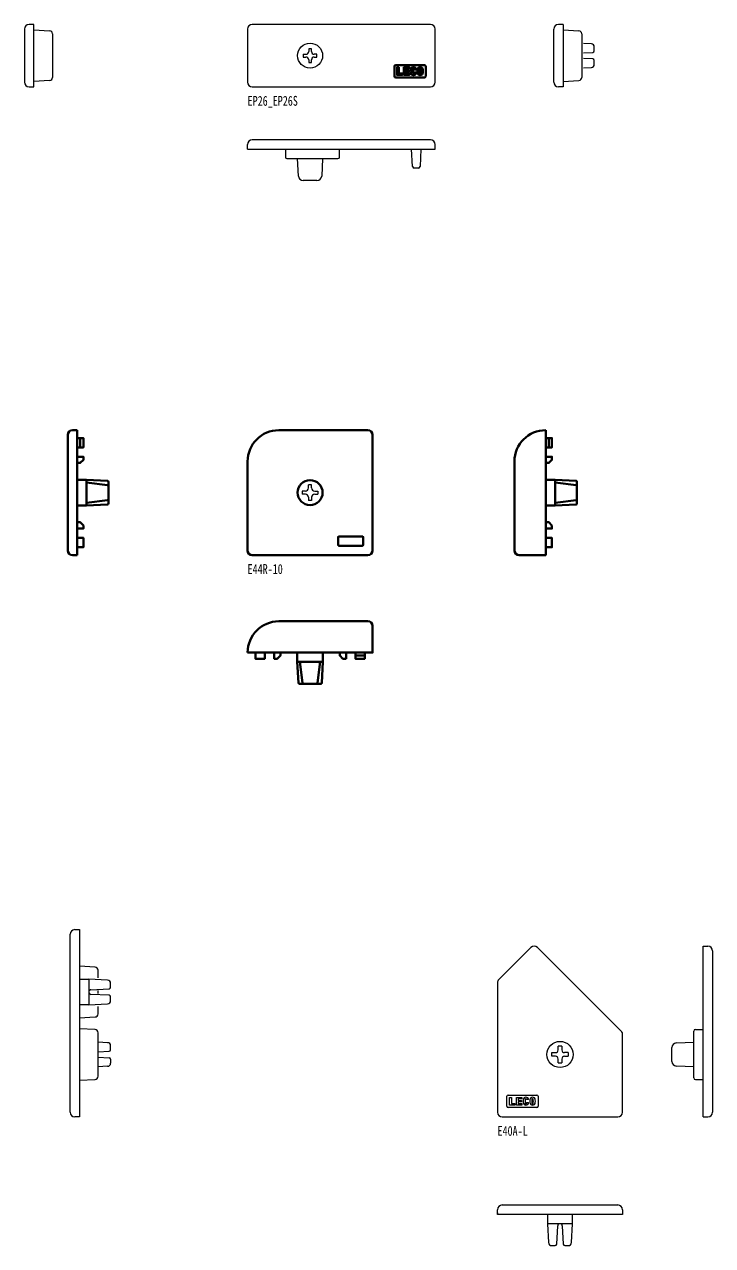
# Model space of a CAD drawing. Units: millimetres on the paper. Extents: x -596 to 409, y -360 to 41.
# Drawn here: x -365.9 to -145.7, y -360.5 to 30.7 of the extents above; entities that cross this region are included whole.
import ezdxf
from ezdxf.enums import TextEntityAlignment as Align

# ---------------------------------------------------------------- set-up
doc = ezdxf.new("R2010")
doc.units = ezdxf.units.MM
doc.linetypes.add('DASHED3', pattern=[4, 3, -1])
doc.layers.add('0-0', color=7, linetype='Continuous', lineweight=18)
doc.styles.add('ＭＳ ゴシック', font='')
doc.styles.get('ＭＳ ゴシック').set_extended_font_data('MS Gothic')

msp = doc.modelspace()

# ---------------------------------------------------------------- linework, layer by layer
at = {"layer": '0-0'}
for p, q in [((-365.94, 29.218), (-365.94, 12.218)), ((-362.94, 28.968), (-357.888, 28.703)), ((-356.94, 27.704), (-356.94, 13.731)), ((-294.5, 29.218), (-294.5, 12.218)), ((-236, 30.718), (-293, 30.718)), ((-234.5, 12.218), (-234.5, 29.218)), ((-196.522, 12.218), (-196.522, 29.218)), ((-193.522, 30.718), (-195.022, 30.718)), ((-193.522, 28.968), (-188.469, 28.703)), ((-187.522, 27.704), (-187.522, 13.731)), ((-184.469, 24.5), (-187.022, 24.634)), ((-183.522, 22.259), (-183.522, 23.502)), ((-276.7, 21.158), (-275.82, 21.158)), ((-187.022, 21.601), (-183.996, 21.76)), ((-183.996, 19.676), (-187.022, 19.834)), ((-187.022, 16.801), (-184.469, 16.935)), ((-183.522, 17.933), (-183.522, 19.176)), ((-357.888, 12.732), (-362.94, 12.468)), ((-193.522, 12.468), (-188.469, 12.732)), ((-293, 10.718), (-236, 10.718)), ((-294.5, -9.282), (-294.5, -7.782)), ((-236, -6.282), (-293, -6.282)), ((-282.4, -9.282), (-282.4, -11.782)), ((-265.1, -11.782), (-265.1, -9.282)), ((-241.71, -14.809), (-242, -9.282)), ((-239, -9.282), (-239.29, -14.809)), ((-281.9, -12.282), (-265.6, -12.282)), ((-278.208, -17.861), (-278.5, -12.282)), ((-270.5, -12.282), (-270.792, -17.861)), ((-239.789, -15.282), (-241.211, -15.282)), ((-272.29, -19.282), (-276.71, -19.282)), ((-274, -116.782), (-275, -116.782)), ((-275, -117.782), (-275, -116.782)), ((-274, -117.782), (-274, -116.782)), ((-277, -118.782), (-277, -119.782)), ((-276, -118.782), (-277, -118.782)), ((-276, -119.782), (-277, -119.782)), ((-275, -120.782), (-275, -121.782)), ((-274, -120.782), (-274, -121.782)), ((-273, -118.782), (-272, -118.782)), ((-273, -119.782), (-272, -119.782)), ((-272, -118.782), (-272, -119.782)), ((-274, -121.782), (-275, -121.782)), ((-351.354, -317.782), (-351.354, -260.782)), ((-203.845, -265.059), (-214.061, -275.274)), ((-174.939, -291.843), (-201.724, -265.059)), ((-145.667, -266.119), (-145.667, -317.782)), ((-343.302, -271.297), (-348.354, -271.032)), ((-342.354, -274.682), (-342.354, -272.296)), ((-348.354, -275.182), (-345.354, -275.182)), ((-338.354, -277.741), (-338.354, -276.498)), ((-214.5, -276.335), (-214.5, -317.782)), ((-344.691, -278.548), (-338.828, -278.24)), ((-338.828, -280.324), (-344.691, -280.017)), ((-342.354, -279.782), (-342.354, -278.782)), ((-338.354, -282.067), (-338.354, -280.824)), ((-345.354, -283.382), (-348.354, -283.382)), ((-345.354, -283.382), (-339.302, -283.065)), ((-342.354, -286.269), (-342.354, -283.882)), ((-348.354, -287.532), (-343.302, -287.268)), ((-343.302, -291.297), (-348.354, -291.032)), ((-342.354, -306.269), (-342.354, -292.296)), ((-174.5, -317.782), (-174.5, -292.282)), ((-151.667, -306.782), (-151.667, -291.782)), ((-151.167, -291.282), (-148.667, -291.282)), ((-339.302, -295.5), (-342.354, -295.34)), ((-338.354, -297.741), (-338.354, -296.498)), ((-195.085, -297.83), (-195.085, -296.637)), ((-193.915, -296.637), (-193.915, -297.83)), ((-158.667, -301.492), (-158.667, -297.073)), ((-157.245, -295.575), (-151.667, -295.282)), ((-342.354, -298.425), (-338.828, -298.24)), ((-342.354, -300.14), (-338.828, -300.324)), ((-338.354, -300.824), (-338.354, -302.067)), ((-197.145, -298.697), (-195.952, -298.697)), ((-195.952, -299.868), (-197.145, -299.868)), ((-195.085, -301.927), (-195.085, -300.734)), ((-193.915, -300.734), (-193.915, -301.927)), ((-191.855, -298.697), (-193.048, -298.697)), ((-193.048, -299.868), (-191.855, -299.868)), ((-339.302, -303.065), (-342.354, -303.225)), ((-151.667, -303.282), (-157.245, -302.99)), ((-348.354, -307.532), (-343.302, -307.268)), ((-151.167, -307.282), (-148.667, -307.282)), ((-211.5, -315.882), (-211.5, -312.682)), ((-211.1, -312.282), (-201.9, -312.282)), ((-201.5, -312.682), (-201.5, -315.882)), ((-201.9, -316.282), (-211.1, -316.282)), ((-204.568, -313.753), (-205.192, -313.753)), ((-205.189, -314.635), (-204.552, -314.635)), ((-213, -319.282), (-176, -319.282)), ((-148.667, -319.282), (-147.167, -319.282)), ((-213, -347.5), (-176, -347.5)), ((-190.5, -353.5), (-198.5, -353.5)), ((-195.542, -360.026), (-195.235, -354.163)), ((-193.765, -354.163), (-193.458, -360.026)), ((-197.184, -360.5), (-196.041, -360.5)), ((-192.959, -360.5), (-191.816, -360.5))]:
    msp.add_line(p, q, dxfattribs=at)
at = {"layer": '0-0', "lineweight": 40}
for p, q in [((-247.5, 17.318), (-247.5, 14.118)), ((-237.9, 17.718), (-247.1, 17.718)), ((-240.568, 16.247), (-241.192, 16.247)), ((-237.5, 14.118), (-237.5, 17.318)), ((-247.1, 13.718), (-237.9, 13.718)), ((-241.189, 15.365), (-240.552, 15.365)), ((-352.076, -137.782), (-352.076, -100.782)), ((-350.576, -99.282), (-349.076, -99.282)), ((-349.076, -139.282), (-349.076, -99.282)), ((-256, -99.282), (-284.5, -99.282)), ((-254.5, -137.782), (-254.5, -100.782)), ((-348.076, -101.782), (-348.076, -104.782)), ((-198.076, -101.782), (-198.076, -104.782)), ((-294.5, -109.282), (-294.5, -137.782)), ((-209.076, -137.782), (-209.076, -109.282)), ((-339.338, -116.882), (-346.076, -116.03)), ((-339.076, -115.834), (-339.076, -122.731)), ((-189.338, -116.882), (-196.076, -116.03)), ((-189.076, -115.834), (-189.076, -122.731)), ((-339.338, -121.683), (-346.076, -122.535)), ((-346.076, -123.382), (-339.36, -123.03)), ((-189.338, -121.683), (-196.076, -122.535)), ((-196.076, -123.382), (-189.36, -123.03)), ((-265.5, -133.582), (-265.5, -135.982)), ((-257.8, -133.282), (-265.2, -133.282)), ((-265.2, -136.282), (-257.8, -136.282)), ((-257.5, -135.982), (-257.5, -133.582)), ((-350.576, -139.282), (-349.076, -139.282)), ((-293, -139.282), (-256, -139.282)), ((-284.5, -160.5), (-256, -160.5)), ((-263, -170.5), (-263, -172.5)), ((-260, -171.5), (-257, -171.5)), ((-276.9, -180.238), (-277.753, -173.5)), ((-271.247, -173.5), (-272.1, -180.238)), ((-270.4, -173.5), (-270.752, -180.216)), ((-271.052, -180.5), (-277.948, -180.5))]:
    msp.add_line(p, q, dxfattribs=at)
at = {"layer": '0-0', "color": 4, "linetype": 'DASHED3'}
msp.add_line((-214.5, -350), (-214.5, -350.5), dxfattribs=at)
at = {"layer": '0-0'}
for points in [[(-364.44, 10.718), (-362.94, 10.718), (-362.94, 30.718), (-364.44, 30.718)], [(-193.522, 30.718), (-193.522, 10.718), (-195.022, 10.718)], [(-276.7, 21.158), (-276.7, 20.278), (-275.82, 20.278)], [(-274.06, 22.038), (-274.06, 22.918), (-274.94, 22.918), (-274.94, 22.038)], [(-273.18, 20.278), (-272.3, 20.278), (-272.3, 21.158), (-273.18, 21.158)], [(-274.94, 19.398), (-274.94, 18.518), (-274.06, 18.518), (-274.06, 19.398)], [(-294.5, -9.282), (-234.5, -9.282), (-234.5, -7.782)], [(-349.854, -259.282), (-348.354, -259.282), (-348.354, -319.282), (-349.854, -319.282)], [(-148.667, -319.282), (-148.667, -264.619), (-147.167, -264.619)], [(-339.302, -275.5), (-345.354, -275.182), (-345.354, -283.382)], [(-174.5, -349), (-174.5, -350.5), (-214.5, -350.5), (-214.5, -349)], [(-198.5, -350.5), (-198.5, -353.5), (-198.183, -359.552)], [(-190.817, -359.552), (-190.5, -353.5), (-190.5, -350.5)]]:
    msp.add_lwpolyline(points, dxfattribs=at)
at = {"layer": '0-0', "lineweight": 40}
for points in [[(-246.047, 16.979), (-246.047, 14.966), (-244.943, 14.966), (-244.943, 14.529), (-246.658, 14.529), (-246.658, 16.979)], [(-242.756, 16.542), (-243.863, 16.542), (-243.863, 15.974), (-242.862, 15.974), (-242.862, 15.564), (-243.863, 15.564), (-243.863, 14.966), (-242.756, 14.966), (-242.756, 14.529), (-244.472, 14.529), (-244.472, 16.979), (-242.756, 16.979)]]:
    msp.add_lwpolyline(points, close=True, dxfattribs=at)
for points in [[(-207.576, -139.282), (-199.076, -139.282), (-199.076, -99.282)], [(-349.076, -104.782), (-347.076, -104.782), (-347.076, -101.782), (-349.076, -101.782)], [(-199.076, -104.782), (-197.076, -104.782), (-197.076, -101.782), (-199.076, -101.782)], [(-349.076, -109.782), (-348.076, -109.782), (-347.076, -108.782), (-347.076, -107.782), (-349.076, -107.782)], [(-199.076, -109.782), (-198.076, -109.782), (-197.076, -108.782), (-197.076, -107.782), (-199.076, -107.782)], [(-346.076, -115.182), (-346.076, -123.382), (-349.076, -123.382)], [(-349.076, -115.182), (-346.076, -115.182), (-339.36, -115.534)], [(-196.076, -115.182), (-196.076, -123.382), (-199.076, -123.382)], [(-199.076, -115.182), (-196.076, -115.182), (-189.36, -115.534)], [(-347.076, -129.782), (-348.076, -128.782), (-349.076, -128.782)], [(-197.076, -129.782), (-198.076, -128.782), (-199.076, -128.782)], [(-349.076, -130.782), (-347.076, -130.782), (-347.076, -129.782)], [(-199.076, -130.782), (-197.076, -130.782), (-197.076, -129.782)], [(-349.076, -136.782), (-347.076, -136.782), (-347.076, -133.782), (-349.076, -133.782)], [(-199.076, -136.782), (-197.076, -136.782), (-197.076, -133.782), (-199.076, -133.782)], [(-254.5, -162), (-254.5, -170.5), (-294.5, -170.5)], [(-292, -170.5), (-292, -172.5), (-289, -172.5), (-289, -170.5)], [(-286, -170.5), (-286, -172.5), (-285, -172.5), (-284, -171.5), (-284, -170.5)], [(-278.248, -180.216), (-278.6, -173.5), (-278.6, -170.5)], [(-278.6, -173.5), (-270.4, -173.5), (-270.4, -170.5)], [(-263, -172.5), (-264, -172.5), (-265, -171.5), (-265, -170.5)], [(-257, -170.5), (-257, -172.5), (-260, -172.5), (-260, -170.5)]]:
    msp.add_lwpolyline(points, dxfattribs=at)
at = {"layer": '0-0'}
for points in [[(-208.943, -315.034), (-208.943, -315.471), (-210.658, -315.471), (-210.658, -313.021), (-210.047, -313.021), (-210.047, -315.034)], [(-206.862, -314.436), (-207.863, -314.436), (-207.863, -315.034), (-206.756, -315.034), (-206.756, -315.471), (-208.472, -315.471), (-208.472, -313.021), (-206.756, -313.021), (-206.756, -313.458), (-207.863, -313.458), (-207.863, -314.026), (-206.862, -314.026)]]:
    msp.add_lwpolyline(points, close=True, dxfattribs=at)
for centre, radius in [((-274.5, 20.718), 4), ((-194.5, -299.282), 4.199)]:
    msp.add_circle(centre, radius, dxfattribs=at)
at = {"layer": '0-0', "lineweight": 40}
msp.add_circle((-274.5, -119.282), 4, dxfattribs=at)
at = {"layer": '0-0'}
for centre, radius, start, end in [((-364.44, 29.218), 1.5, 90, 180), ((-357.94, 27.704), 1, 0, 87), ((-293, 29.218), 1.5, 90, 180), ((-236, 29.218), 1.5, 0, 90), ((-195.022, 29.218), 1.5, 90, 180), ((-188.522, 27.704), 1, 0, 87), ((-184.522, 23.502), 1, 0, 87), ((-275.82, 22.038), 0.88, 270, 0), ((-275.82, 19.398), 0.88, 0, 90), ((-273.18, 22.038), 0.88, 180, 270), ((-273.18, 19.398), 0.88, 90, 180), ((-184.022, 22.259), 0.5, 273, 0), ((-184.022, 19.176), 0.5, 0, 87), ((-184.522, 17.933), 1, 273, 0), ((-364.44, 12.218), 1.5, 180, 270), ((-357.94, 13.731), 1, 273, 0), ((-293, 12.218), 1.5, 180, 270), ((-236, 12.218), 1.5, 270, 0), ((-195.022, 12.218), 1.5, 180, 270), ((-188.522, 13.731), 1, 273, 0), ((-293, -7.782), 1.5, 90, 180), ((-236, -7.782), 1.5, 0, 90), ((-281.9, -11.782), 0.5, 180, 270), ((-265.6, -11.782), 0.5, 270, 0), ((-241.211, -14.782), 0.5, 183, 270), ((-239.789, -14.782), 0.5, 270, 357), ((-276.71, -17.782), 1.5, 183, 270), ((-272.29, -17.782), 1.5, 270, 357), ((-276, -117.782), 1, 270, 0), ((-276, -120.782), 1, 0, 90), ((-273, -117.782), 1, 180, 270), ((-273, -120.782), 1, 90, 180), ((-349.854, -260.782), 1.5, 90, 180), ((-202.784, -266.119), 1.5, 45, 135), ((-147.167, -266.119), 1.5, 0, 90), ((-343.354, -272.296), 1, 0, 87), ((-339.354, -276.498), 1, 0, 87), ((-338.854, -277.741), 0.5, 273, 0), ((-213, -276.335), 1.5, 135, 180), ((-344.654, -279.247), 0.7, 93, 180), ((-344.654, -279.318), 0.7, 180, 267), ((-338.854, -280.824), 0.5, 0, 87), ((-339.354, -282.067), 1, 273, 360), ((-343.354, -286.269), 1, 273, 0), ((-343.354, -292.296), 1, 0, 87), ((-176, -292.904), 1.5, 0, 45), ((-151.167, -291.782), 0.5, 90, 180), ((-339.354, -296.498), 1, 0, 87), ((-194.5, -299.282), 2.709, 77.52582, 102.47418), ((-157.167, -297.073), 1.5, 93, 180), ((-338.854, -297.741), 0.5, 273, 0), ((-338.854, -300.824), 0.5, 0, 87), ((-194.5, -299.282), 2.709, 167.52573, 192.47428), ((-195.952, -297.83), 0.867, 270, 0), ((-195.952, -300.734), 0.867, 0, 90), ((-193.048, -297.83), 0.867, 180, 270), ((-193.048, -300.734), 0.867, 90, 180), ((-194.5, -299.282), 2.709, 347.52573, 12.47428), ((-339.354, -302.067), 1, 273, 360), ((-194.5, -299.282), 2.709, 257.52582, 282.47419), ((-157.167, -301.492), 1.5, 180, 267), ((-343.354, -306.269), 1, 273, 0), ((-151.167, -306.782), 0.5, 180, 270), ((-211.1, -312.682), 0.4, 90, 180), ((-201.9, -312.682), 0.4, 0, 90), ((-211.1, -315.882), 0.4, 180, 270), ((-203.43, -314.246), 2.879, 164.216, 195.784), ((-205.551, -313.688), 0.687, 106.2291, 160.88188), ((-205.551, -314.804), 0.687, 199.11812, 253.7709), ((-205.417, -314.311), 1.323, 75.73071, 104.26929), ((-205.417, -314.181), 1.323, 255.73071, 284.26929), ((-198.345, -314.246), 7.311, 176.78919, 183.21081), ((-204.534, -313.837), 1.112, 164.64474, 180.71922), ((-204.534, -314.655), 1.112, 179.28078, 195.35526), ((-205.417, -313.607), 0.199, 18.78093, 161.21907), ((-205.417, -314.885), 0.199, 198.78093, 341.21907), ((-206.3, -313.837), 1.112, 4.35281, 15.35526), ((-206.3, -314.655), 1.112, 344.64474, 1.00008), ((-205.283, -313.688), 0.687, 19.11812, 73.7709), ((-205.283, -314.804), 0.687, 286.2291, 340.88188), ((-207.404, -314.246), 2.879, 9.86632, 15.784), ((-207.404, -314.246), 2.879, 344.216, 352.22376), ((-201.283, -314.246), 2.879, 164.216, 195.784), ((-203.404, -313.688), 0.687, 106.2291, 160.88188), ((-203.404, -314.804), 0.687, 199.11812, 253.7709), ((-203.27, -314.311), 1.323, 75.73071, 104.26929), ((-203.27, -314.181), 1.323, 255.73071, 284.26929), ((-196.198, -314.246), 7.311, 176.78919, 183.21081), ((-202.386, -313.837), 1.112, 164.64474, 180.71922), ((-202.386, -314.655), 1.112, 179.28078, 195.35526), ((-203.27, -313.607), 0.199, 18.78093, 161.21907), ((-203.27, -314.885), 0.199, 198.78093, 341.21907), ((-204.153, -313.837), 1.112, 359.28078, 15.35526), ((-204.153, -314.655), 1.112, 344.64474, 0.71922), ((-210.342, -314.246), 7.311, 356.78919, 3.21081), ((-203.135, -313.688), 0.687, 19.11812, 73.7709), ((-203.135, -314.804), 0.687, 286.2291, 340.88188), ((-205.257, -314.246), 2.879, 344.216, 15.784), ((-201.9, -315.882), 0.4, 270, 0), ((-349.854, -317.782), 1.5, 180, 270), ((-213, -317.782), 1.5, 180, 270), ((-176, -317.782), 1.5, 270, 0), ((-147.167, -317.782), 1.5, 270, 0), ((-213, -349), 1.5, 90, 180), ((-176, -349), 1.5, 0, 90), ((-194.536, -354.2), 0.7, 90, 177), ((-194.464, -354.2), 0.7, 3, 90), ((-197.184, -359.5), 1, 183, 270), ((-191.816, -359.5), 1, 270, 357), ((-196.041, -360), 0.5, 270, 357), ((-192.959, -360), 0.5, 183, 270)]:
    msp.add_arc(centre, radius, start, end, dxfattribs=at)
at = {"layer": '0-0', "lineweight": 40}
for centre, radius, start, end in [((-247.1, 17.318), 0.4, 90, 180), ((-239.43, 15.754), 2.879, 164.216, 195.78399), ((-241.551, 16.312), 0.687, 106.2291, 160.88187), ((-241.417, 15.689), 1.323, 75.73071, 104.26929), ((-234.345, 15.754), 7.311, 176.78919, 183.2108), ((-240.534, 16.163), 1.112, 164.64474, 180.71922), ((-241.417, 16.393), 0.199, 18.78093, 161.21906), ((-242.3, 16.163), 1.112, 4.35281, 15.35526), ((-241.283, 16.312), 0.687, 19.11812, 73.7709), ((-243.404, 15.754), 2.879, 9.86632, 15.784), ((-237.283, 15.754), 2.879, 164.216, 195.78399), ((-239.404, 16.312), 0.687, 106.2291, 160.88187), ((-239.27, 15.689), 1.323, 75.73071, 104.26929), ((-232.198, 15.754), 7.311, 176.78919, 183.2108), ((-238.386, 16.163), 1.112, 164.64474, 180.71922), ((-239.27, 16.393), 0.199, 18.78093, 161.21906), ((-240.153, 16.163), 1.112, 359.28077, 15.35526), ((-246.342, 15.754), 7.311, 356.78919, 3.21081), ((-239.135, 16.312), 0.687, 19.11812, 73.7709), ((-241.257, 15.754), 2.879, 344.216, 15.784), ((-237.9, 17.318), 0.4, 0, 90), ((-247.1, 14.118), 0.4, 180, 270), ((-241.551, 15.196), 0.687, 199.11812, 253.77089), ((-241.417, 15.819), 1.323, 255.7307, 284.26929), ((-240.534, 15.345), 1.112, 179.28077, 195.35525), ((-241.417, 15.115), 0.199, 198.78093, 341.21906), ((-242.3, 15.345), 1.112, 344.64474, 1.00008), ((-241.283, 15.196), 0.687, 286.2291, 340.88187), ((-243.404, 15.754), 2.879, 344.216, 352.22375), ((-239.404, 15.196), 0.687, 199.11812, 253.77089), ((-239.27, 15.819), 1.323, 255.7307, 284.26929), ((-238.386, 15.345), 1.112, 179.28077, 195.35525), ((-239.27, 15.115), 0.199, 198.78093, 341.21906), ((-240.153, 15.345), 1.112, 344.64474, 0.71922), ((-239.135, 15.196), 0.687, 286.2291, 340.88187), ((-237.9, 14.118), 0.4, 270, 0), ((-350.576, -100.782), 1.5, 90, 180), ((-284.5, -109.282), 10, 90, 180), ((-256, -100.782), 1.5, 0, 90), ((-199.076, -109.282), 10, 90, 180), ((-339.376, -115.834), 0.3, 0, 87), ((-339.376, -117.18), 0.3, 0, 82.78905), ((-189.376, -115.834), 0.3, 0, 87), ((-189.376, -117.18), 0.3, 0, 82.78905), ((-339.376, -122.731), 0.3, 273, 0), ((-339.376, -121.385), 0.3, 277.21095, 360), ((-189.376, -122.731), 0.3, 273, 0), ((-189.376, -121.385), 0.3, 277.21095, 360), ((-265.2, -133.582), 0.3, 90, 180), ((-265.2, -135.982), 0.3, 180, 270), ((-257.8, -133.582), 0.3, 0, 90), ((-257.8, -135.982), 0.3, 270, 0), ((-350.576, -137.782), 1.5, 180, 270), ((-293, -137.782), 1.5, 180, 270), ((-256, -137.782), 1.5, 270, 0), ((-207.576, -137.782), 1.5, 180, 270), ((-284.5, -170.5), 10, 90, 180), ((-256, -162), 1.5, 0, 90), ((-277.948, -180.2), 0.3, 183, 270), ((-276.603, -180.2), 0.3, 187.21095, 270), ((-272.397, -180.2), 0.3, 270, 352.78905), ((-271.052, -180.2), 0.3, 270, 357)]:
    msp.add_arc(centre, radius, start, end, dxfattribs=at)

# ---------------------------------------------------------------- texts
at = {"layer": '0-0', "style": 'ＭＳ ゴシック', "width": 0.75}
for s, p in [('EP26_EP26S', (-294.5, 3.718)), ('E44R-10', (-294.5, -146.282)), ('E40A-L', (-214.5, -326.282))]:
    msp.add_text(s, height=3.152, dxfattribs=at).set_placement(p, align=Align.BOTTOM_LEFT)

doc.saveas('drawing.dxf')
